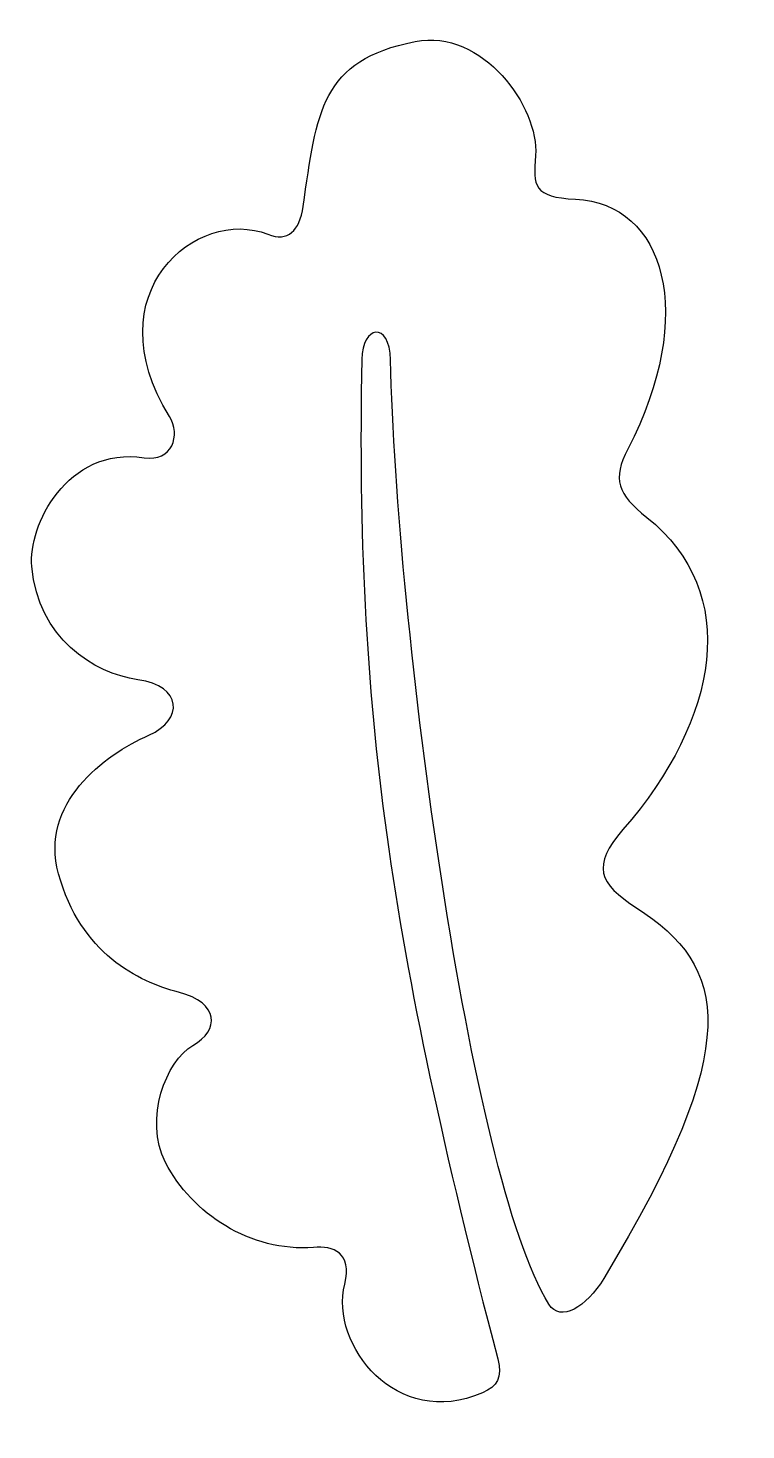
# Model space of a CAD drawing. Header units: centimetres. Extents: x -4.3 to 4.8, y -9 to 8.8.
import ezdxf

# ---------------------------------------------------------------- set-up
doc = ezdxf.new("R2010")
doc.units = ezdxf.units.CM
doc.header["$MEASUREMENT"] = 0
doc.layers.add('Camada 1', color=7, linetype='Continuous')

msp = doc.modelspace()

# ---------------------------------------------------------------- linework, layer by layer
at = {"layer": 'Camada 1'}
msp.add_open_spline([(0.26523, 4.57922), (0.33759, 1.2396), (1.2658, -5.76871), (2.27379, -7.39939), (2.27379, -7.39939), (2.41838, -7.63257), (2.74896, -7.43627), (2.97033, -7.07181), (2.97033, -7.07181), (4.7737, -4.09078), (4.54198, -3.10494), (3.38647, -2.37154), (3.38647, -2.37154), (2.8995, -2.05716), (2.81539, -1.83735), (3.21232, -1.37837), (3.21232, -1.37837), (4.43573, 0.02654), (4.71468, 1.6292), (3.51633, 2.58255), (3.51633, 2.58255), (3.14149, 2.88063), (3.07659, 3.06367), (3.27582, 3.44882), (3.27582, 3.44882), (4.15979, 5.16067), (3.74503, 6.56413), (2.61021, 6.61871), (2.61021, 6.61871), (2.07895, 6.64379), (2.07157, 6.78696), (2.10552, 7.17211), (2.10552, 7.17211), (2.15272, 7.78012), (1.43255, 8.78953), (0.57813, 8.61835), (0.57813, 8.61835), (-0.62017, 8.38369), (-0.66965, 7.72848), (-0.84374, 6.52719), (-0.84374, 6.52719), (-0.89023, 6.21138), (-1.03633, 6.07563), (-1.28943, 6.17302), (-1.28943, 6.17302), (-2.1896, 6.53164), (-3.50894, 5.42925), (-2.53715, 3.86054), (-2.53715, 3.86054), (-2.39549, 3.62593), (-2.50098, 3.28502), (-2.86034, 3.33963), (-2.86034, 3.33963), (-3.84467, 3.48277), (-4.33314, 2.47193), (-4.28592, 1.96126), (-4.28592, 1.96126), (-4.20255, 1.04488), (-3.50376, 0.60805), (-2.9393, 0.52243), (-2.9393, 0.52243), (-2.37333, 0.44573), (-2.35711, 0.01329), (-2.7991, -0.18001), (-2.7991, -0.18001), (-3.36949, -0.42792), (-4.19147, -1.0507), (-3.94647, -1.93761), (-3.94647, -1.93761), (-3.66757, -2.95147), (-2.93415, -3.30858), (-2.42279, -3.43997), (-2.42279, -3.43997), (-1.89889, -3.57718), (-1.90407, -3.91955), (-2.242, -4.11733), (-2.242, -4.11733), (-2.57924, -4.31362), (-2.87142, -5.03964), (-2.58733, -5.60193), (-2.58733, -5.60193), (-2.25896, -6.24685), (-1.51003, -6.73969), (-0.71019, -6.67773), (-0.71019, -6.67773), (-0.46151, -6.65707), (-0.21949, -6.7397), (-0.31543, -7.14411), (-0.31543, -7.14411), (-0.50651, -7.91881), (0.34277, -8.99318), (1.42966, -8.5224), (1.42966, -8.5224), (1.62, -8.43826), (1.68644, -8.33203), (1.62447, -8.09298), (1.62447, -8.09298), (0.25271, -2.81573), (-0.18039, 0.13281), (-0.10069, 4.58368), (-0.10069, 4.58368), (-0.09407, 5.01899), (0.25272, 5.07508), (0.26523, 4.57922)], degree=3, knots=[0, 0, 0, 0, 0.03703704, 0.03703704, 0.03703704, 0.03703704, 0.07407407, 0.07407407, 0.07407407, 0.07407407, 0.11111111, 0.11111111, 0.11111111, 0.11111111, 0.14814815, 0.14814815, 0.14814815, 0.14814815, 0.18518519, 0.18518519, 0.18518519, 0.18518519, 0.22222222, 0.22222222, 0.22222222, 0.22222222, 0.25925926, 0.25925926, 0.25925926, 0.25925926, 0.2962963, 0.2962963, 0.2962963, 0.2962963, 0.33333333, 0.33333333, 0.33333333, 0.33333333, 0.37037037, 0.37037037, 0.37037037, 0.37037037, 0.40740741, 0.40740741, 0.40740741, 0.40740741, 0.44444444, 0.44444444, 0.44444444, 0.44444444, 0.48148148, 0.48148148, 0.48148148, 0.48148148, 0.51851852, 0.51851852, 0.51851852, 0.51851852, 0.55555556, 0.55555556, 0.55555556, 0.55555556, 0.59259259, 0.59259259, 0.59259259, 0.59259259, 0.62962963, 0.62962963, 0.62962963, 0.62962963, 0.66666667, 0.66666667, 0.66666667, 0.66666667, 0.7037037, 0.7037037, 0.7037037, 0.7037037, 0.74074074, 0.74074074, 0.74074074, 0.74074074, 0.77777778, 0.77777778, 0.77777778, 0.77777778, 0.81481481, 0.81481481, 0.81481481, 0.81481481, 0.85185185, 0.85185185, 0.85185185, 0.85185185, 0.88888889, 0.88888889, 0.88888889, 0.88888889, 0.92592593, 0.92592593, 0.92592593, 0.92592593, 1, 1, 1, 1], dxfattribs=at)

doc.saveas('drawing.dxf')
